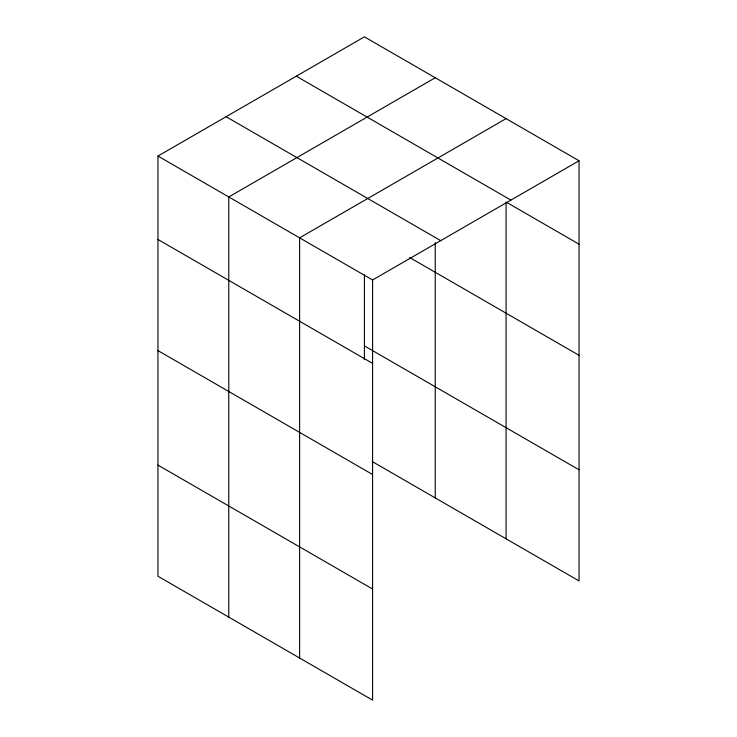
<?xml version="1.0" encoding="UTF-8"?>
<svg xmlns="http://www.w3.org/2000/svg" width="737" height="737" viewBox="0 0 737 737"><rect width="100%" height="100%" fill="white"/><g stroke="black" fill="none" stroke-linecap="round" stroke-linejoin="round"><path stroke-width="1.11" d="M372.581 474.517L372.581 279.968L157.948 156.06L157.948 576.233L372.581 700.15L372.581 474.517L157.948 350.6M372.286 461.574L579.052 580.94L579.052 160.767L364.419 36.85L157.948 156.06M435.245 77.744L228.774 196.945L228.774 617.127M506.079 118.639L299.609 237.839L299.609 658.021M372.581 279.968L579.052 160.767M296.283 76.187L510.916 200.105M579.052 244.187L506.079 202.049L506.079 538.811M226.084 116.713L440.717 240.63M409.671 257.526L579.052 355.317M364.419 345.893L579.052 469.81M157.948 239.47L372.581 363.387M157.948 465.102L372.581 589.02M435.245 242.501L435.245 497.917M364.419 274.91L364.419 359.647"/></g></svg>
